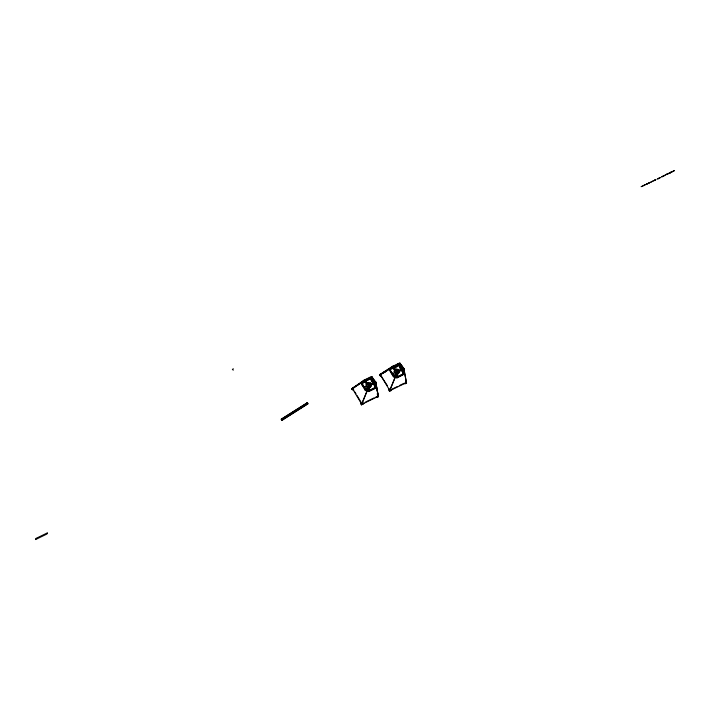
<?xml version="1.0" encoding="UTF-8"?>
<svg xmlns="http://www.w3.org/2000/svg" width="710" height="710" viewBox="0 0 710 710"><rect width="100%" height="100%" fill="white"/><g stroke="black" fill="none" stroke-linecap="round" stroke-linejoin="round"><path stroke-width="1.06" d="M375.244 385.761L371.49 379.38L372.546 378.155L375.395 382.468L374.978 382.699L372.191 378.43L372.635 378.235M372.43 383.728L372.386 383.409M392.958 373.167L393.393 373.424M658.356 178.68L659.013 178.166L658.41 178.698M644.937 185.026L643.535 185.745L644.139 185.443M655.818 179.47C655.321 180.349 655.942 179.381 655.756 179.754M666.504 174.456L667.231 174.127L666.512 174.42M654.7 180.154L655.392 179.914L654.673 180.349M644.068 185.372L643.562 185.603L644.494 184.937M364.381 382.042A1.189 0.604 67.3 0 1 364.984 382.193L367.318 384.305A1.189 0.604 67.3 0 1 367.886 386.107L366.138 390.367A1.189 0.604 67.3 0 1 365.064 390.021L362.135 385.148A1.189 0.604 67.3 0 1 362.038 383.542L364.86 381.82M366.12 390.482L367.886 386.107M353.376 388.476L351.965 389.16L351.743 388.743L364.754 380.48L369.697 384.944L361.275 404.7L362.934 404.363A1.189 0.488 -35.2 0 1 364.044 403.253L376.158 397.36A1.189 0.488 -35.2 0 1 377.072 397.485L378.483 396.801L375.705 382.042L369.298 385.166L361.523 405.055M374.667 383.968L374.64 383.941A1.216 0.497 -35.2 0 0 374.028 383.924L371.01 384.909A1.216 0.497 -35.2 0 0 370.283 385.583L368.348 391.228A1.216 0.497 -35.2 0 0 369.085 391.45L374.401 388.858A1.216 0.497 -35.2 0 0 375.341 387.829L374.41 383.613L375.341 387.829M368.348 391.228L370.531 385.938A1.216 0.497 -35.2 0 1 371.268 385.264L371.339 385.219M394.991 369.786L393.429 368.383A1.189 0.604 67.3 0 0 392.825 368.224L390.109 369.883A1.189 0.604 67.3 0 0 390.207 371.49L393.127 376.362A1.189 0.604 67.3 0 0 394.201 376.708L395.958 372.448A1.189 0.604 67.3 0 0 395.39 370.655L393.047 368.543A1.189 0.604 67.3 0 0 392.444 368.383L392.923 368.162M396.162 371.037A1.189 0.604 67.3 0 1 396.331 372.288L394.201 376.708M403.422 368.818C399.916 359.908 397.334 367.159 402.943 371.614M389.586 391.396L397.369 371.507L403.777 368.392L406.546 383.143L405.135 383.835A1.189 0.488 -35.2 0 0 404.23 383.702L392.115 389.595A1.189 0.488 -35.2 0 0 391.006 390.713L389.337 391.041L397.769 371.294L392.825 366.83L379.814 375.084L380.418 376.096A1.216 0.612 67.3 0 1 381.554 376.77L388.441 388.246A1.216 0.612 67.3 0 1 388.752 389.976L389.737 390.828M400.529 364.47L399.934 365.499L402.872 370.576M396.162 377.214L398.345 371.933A1.216 0.497 -35.2 0 1 399.082 371.259L402.091 370.265A1.216 0.497 -35.2 0 1 402.712 370.283L403.404 374.17A1.216 0.497 -35.2 0 1 402.472 375.2L397.147 377.791A1.216 0.497 -35.2 0 1 396.42 377.569L396.162 377.214A1.216 0.497 -35.2 0 0 396.899 377.436L397.147 377.791M396.42 377.569L398.603 372.288A1.216 0.497 -35.2 0 1 399.331 371.614L399.411 371.57M372.457 378.128L371.898 379.158L375.324 385.042L374.915 385.273M392.95 373.078L393.464 373.309M644.458 185.257L644.307 185.283M654.753 180.225L654.087 180.597L654.7 180.171M663.788 175.867C664.267 175.237 662.031 177.163 663.868 175.503M364.567 381.714L370.496 378.696L375.155 386.462M393.606 367.585L398.558 365.046L403.741 373.673L395.949 377.463M649.064 182.94C646.695 184.209 650.981 181.822 649.188 183.02M660.62 177.482L660.149 177.562L660.62 177.482A7.872 1.864 -31 0 1 660.531 177.651M670.302 172.654L669.903 173.116A7.872 1.864 -31 0 0 669.974 172.956L670.204 172.592M670 172.903L669.521 173.009L670.036 172.849M672.494 171.642C671.704 172.157 674.544 170.347 672.769 171.474M641.086 186.712L641.725 186.375M370.265 377.8C369.236 377.374 369.608 378.048 370.265 377.827L370.043 377.4M370.726 378.457L371.667 376.451L363.928 380.214L351.743 388.743L352.355 389.755A1.216 0.612 67.3 0 1 353.491 390.429L360.369 401.895A1.216 0.612 67.3 0 1 360.689 403.626L361.674 404.487L360.689 403.626M647.112 183.872L648.363 183.286L647.138 183.899M659.199 177.997L659.838 177.722L659.226 178.024M668.784 173.329L669.423 173.054L668.838 173.346M653.404 180.873L654.07 180.526L653.466 180.89M396.446 365.268L394.423 367.185M395.008 367.398L397.28 365.384L395.878 366.928L395.656 366.502M392.488 367.505L397.662 364.922L398.124 363.822C395.612 365.437 397.493 366.36 393.313 367.265M394.432 367.363L396.526 366.422L396.748 366.848L399.765 362.899L392.018 366.671L379.566 374.676L379.788 375.102L392.408 366.981L392.018 366.671M369.608 379.317L372.005 376.948L375.741 381.998L378.244 396.411M370.682 378.377L372.005 376.948M397.644 365.65L400.032 363.289L403.768 368.348L406.546 383.143M396.748 366.848L400.032 363.289L391.281 367.558M644.449 185.177L644.937 184.982M663.877 175.725L664.338 175.61L663.877 175.805M674.402 170.471L673.595 171.004L674.305 170.79M362.65 381.412L362.872 381.838C370.079 377.356 362.304 380.631 363.121 381.314M395.789 366.99L394.955 367.461M369.493 378.119L364.257 380.764M369.715 378.536L363.484 381.669M351.965 389.16L364.31 380.524L371.933 376.815M391.352 367.327C393.056 365.038 395.026 366.848 392.674 366.466M385.211 371.836L387.908 370.096M360.245 383.373L351.752 388.743L353.944 387.58M362.952 381.643L364.754 380.48M362.038 383.542L364.762 381.882A1.189 0.604 67.3 0 1 365.304 381.989M281.231 419.237L307.43 402.694L307.98 403.75L282.704 419.858L281.772 420.293L281.231 419.237L307.43 402.694M281.772 420.293L307.98 403.75M381.279 373.797L386.045 371.436M657.274 178.982L657.433 178.867M372.297 378.545L372.75 378.368L372.377 378.643M400.138 364.709L400.706 364.62M400.325 364.887L400.813 364.762M370.46 383.214L370.957 383.143L370.38 383.063M371.046 383.293L370.54 383.373M400.404 364.993L402.171 367.381L402.579 367.15M375.741 381.998L375.333 382.228L371.596 377.179M403.768 368.348L403.351 368.57L399.623 363.52M405.88 382.974L405.685 381.731M390.189 368.259L383.684 372.359L384.421 372.067M371.49 380.622L372.084 381.314M393.091 366.839L394.84 365.987M363.68 382.015L370.496 378.696M392.719 367.886L398.558 365.046M379.566 374.676L380.977 373.984M369.555 385.521L375.963 382.397M397.618 371.862L404.025 368.747M367.886 391.112L375.67 387.323M367.798 391.29L375.581 387.5M395.861 377.64L402.676 374.321M368.126 391.059A1.216 0.497 -35.2 0 0 368.827 391.095L374.152 388.503A1.216 0.497 -35.2 0 0 375.093 387.474M396.899 377.436L402.224 374.844A1.216 0.497 -35.2 0 0 403.156 373.815L402.481 369.963A1.216 0.497 -35.2 0 0 401.842 369.91L402.02 370.3M365.659 401.984L374.046 397.911M391.858 389.24L397.449 386.515M399.313 385.61L403.049 383.799M376.158 397.36L375.909 396.996A1.189 0.488 -35.2 0 1 376.815 397.13L378.235 396.446L375.705 382.042M389.337 391.041L390.748 390.358A1.189 0.488 -35.2 0 1 391.467 389.47M404.23 383.702L403.981 383.347A1.189 0.488 -35.2 0 1 404.886 383.48L406.298 382.788M397.618 364.532L398.319 364.23M233.404 368.845L232.365 369.342L233.27 370.176M395.852 365.499L396.446 365.26M383.737 372.927L383.205 372.564M660.557 177.669L660.664 177.411M390.047 369.937L390.482 369.724A1.189 0.604 67.3 0 0 390.589 371.33L393.509 376.202A1.189 0.604 67.3 0 0 394.396 376.77M364.984 382.193L367.7 384.145A1.189 0.604 67.3 0 1 368.099 384.696M380.418 376.096L380.8 375.936A1.216 0.612 67.3 0 1 380.95 375.83M381.554 376.77L387.234 385.441M362.135 385.148L362.517 384.989A1.189 0.604 67.3 0 1 362.419 383.382M352.355 389.755L352.737 389.595A1.216 0.612 67.3 0 1 353.864 390.269L353.491 390.429M365.064 390.021L365.446 389.861A1.189 0.604 67.3 0 0 366.52 390.207M388.752 389.976L389.133 389.817A1.216 0.612 67.3 0 0 389.142 388.698M360.369 401.895L360.751 401.745A1.216 0.612 67.3 0 1 361.008 402.188M396.553 365.712L395.718 365.561M672.547 171.545L672.086 171.687L672.663 171.492M398.124 363.804L397.396 364.106L397.822 364.807M392.444 366.99L397.387 371.454M364.372 380.64L369.324 385.104M402.171 367.381L402.952 368.845M364.044 403.253L363.795 402.898A1.189 0.488 -35.2 0 0 363.156 403.324M362.934 404.363L362.686 404.008A1.189 0.488 -35.2 0 1 362.872 403.635M372.43 380.977L373.558 382.85M398.47 365.224L402.1 371.259M390.314 370.167L394.458 377.072M390.748 371.206L393.855 376.389M370.407 378.874L374.552 385.779M361.727 382.965L366.395 390.722M362.162 384.003L366.307 390.899M362.517 384.989L365.446 389.861M354.929 392.035L355.985 393.802M357.041 395.568L360.227 400.857M395.044 366.804L395.328 367.531M306.507 403.129L307.048 404.185M282.163 418.802L282.704 419.858M377.365 394.618L377.587 395.159M377.294 393.553L377.649 395.612M394.955 373.203A2.503 2.281 26.5 0 1 394.538 370.371M396.02 369.386A2.503 2.281 26.5 0 1 399.055 371.206M399.144 371.818A2.503 2.281 26.5 0 1 398.825 372.954M395.514 369.404A2.503 2.281 26.5 0 1 398.887 370.46A2.503 2.281 26.5 0 1 398.017 373.575M395.559 373.424A2.503 2.281 26.5 0 1 395.008 369.741M381.447 375.972A1.216 0.612 67.3 0 1 381.661 376.176M371.073 385.468A2.503 2.281 26.5 0 1 369.866 387.411M367.407 387.261A2.503 2.281 26.5 0 1 366.892 386.852M366.493 386.355A2.503 2.281 26.5 0 1 366.857 383.569M367.363 383.231A2.503 2.281 26.5 0 1 370.984 384.864M367.452 383.054A2.503 2.281 26.5 0 1 370.966 384.394A2.503 2.281 26.5 0 1 369.36 387.429M368.091 387.349A2.503 2.281 26.5 0 1 366.555 383.853M646.162 184.316L647.05 184.014L646.242 184.254M652.667 181.148L652.091 181.609L652.694 181.121M662.758 176.24L662.181 176.701L662.767 176.293M670.879 172.29L670.417 172.619L670.879 172.29M658.321 178.459L657.62 178.876L658.312 178.494M665.057 175.104L666.007 174.633L665.11 175.059M642.763 185.976L641.884 186.49L642.79 185.887M364.851 386.799L365.401 386.968L364.851 386.799M400.067 369.661L400.617 369.839L400.067 369.661M650.023 182.47L650.724 182.071L650.458 182.585A7.872 1.864 -31 0 0 650.475 182.443L650.023 182.47M667.373 174.03L668.066 173.639L667.764 174.163A7.872 1.864 -31 0 0 667.817 174.003L667.391 174.003M652.073 181.396L651.336 181.938L652.073 181.396M671.731 171.944L671.056 172.335L671.722 171.971M645.709 184.6L645.736 184.565M671.03 172.273L671.58 171.935L671.039 172.255M666.619 174.42L667.116 174.198L666.646 174.385M36.103 538.375L35.5 539.591L46.887 534.044L47.499 532.828L36.103 538.375M662.155 176.666L661.622 176.799L662.155 176.71M657.797 178.663L657.797 178.663"/></g></svg>
